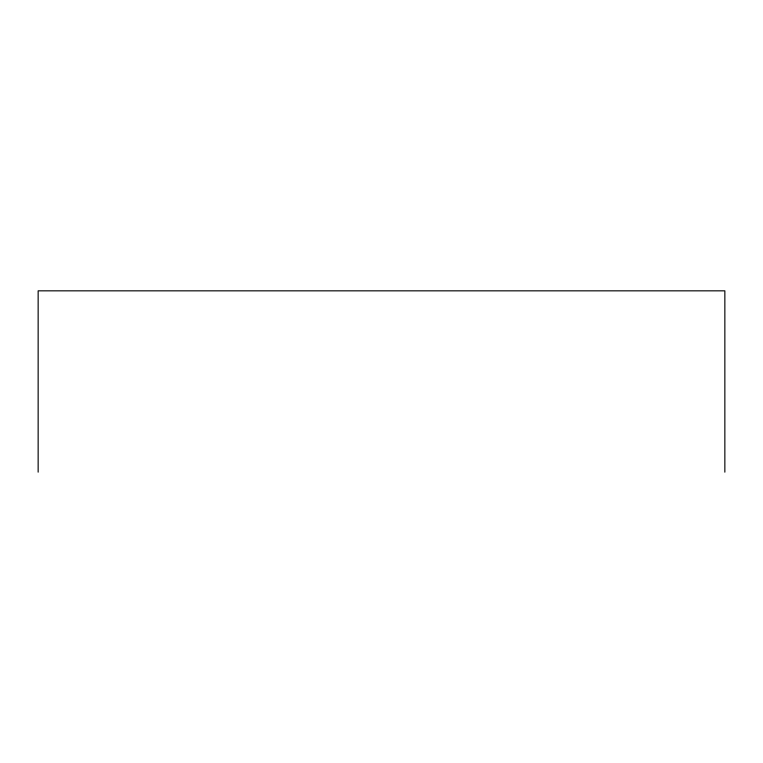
<?xml version="1.0" encoding="UTF-8"?>
<svg xmlns="http://www.w3.org/2000/svg" width="763" height="763" viewBox="0 0 763 763"><rect width="100%" height="100%" fill="white"/><g stroke="black" fill="none" stroke-linecap="round" stroke-linejoin="round"><path stroke-width="1.14" d="M724.85 472.163L724.85 290.837L38.15 290.837L38.15 472.163"/></g></svg>
